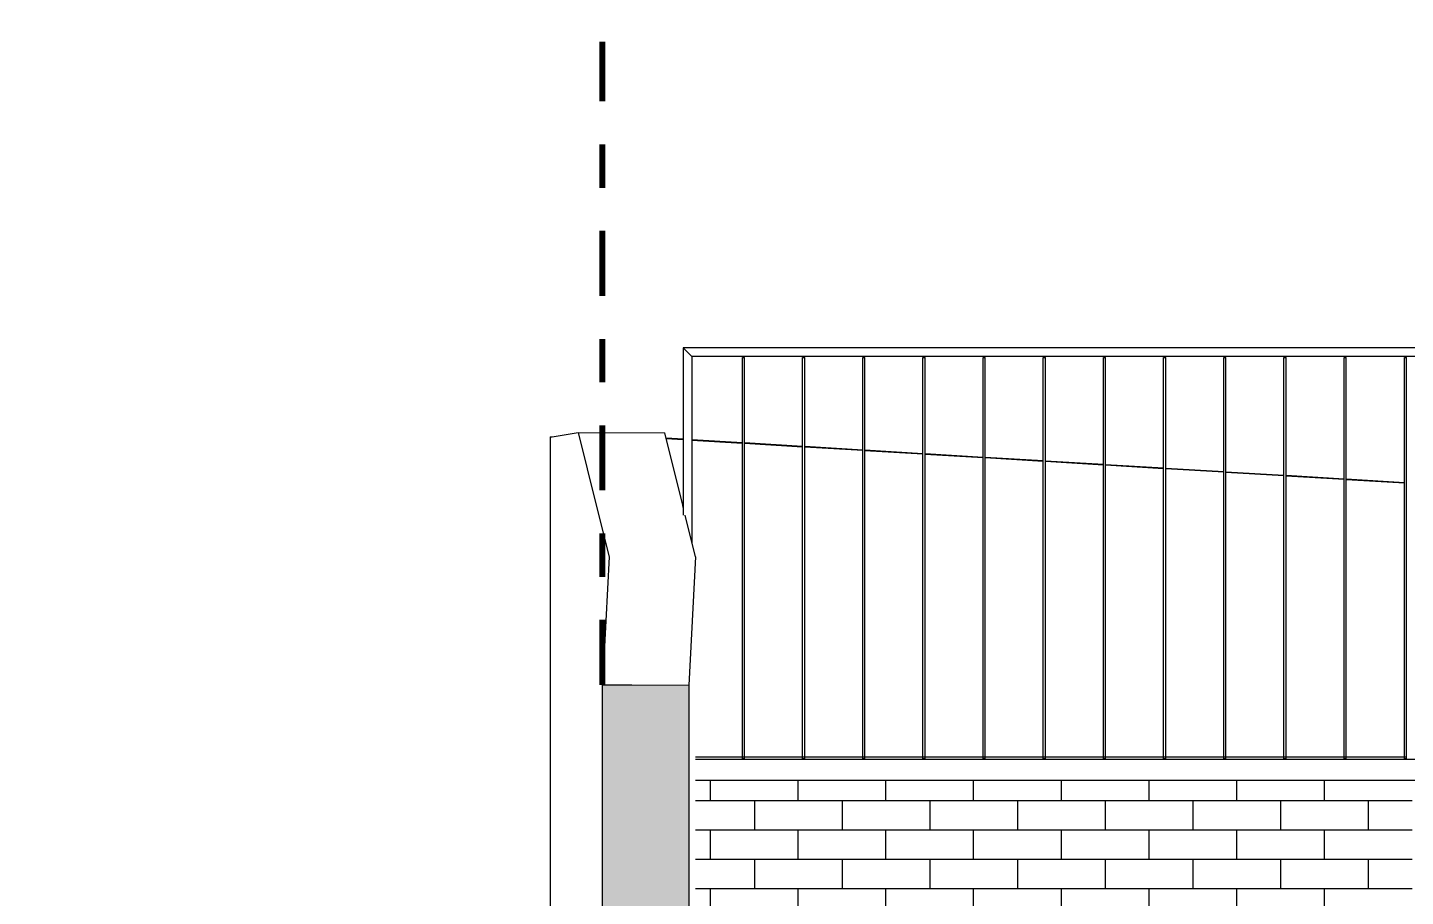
# Model space of a CAD drawing. Header units: metres. Extents: x -111189 to -108577, y -72951 to -72647.
# Drawn here: x -108990.901 to -108987.712, y -72944.997 to -72942.986 of the extents above; entities that cross this region are included whole.
import ezdxf

# ---------------------------------------------------------------- set-up
doc = ezdxf.new("R2010")
doc.units = ezdxf.units.M
doc.header["$MEASUREMENT"] = 0
doc.linetypes.add('Dot & Dashed Smaller', pattern=[0.36, 0.15, -0.09, 0.03, -0.09])
for name, color, linetype in [('00 - DESENHO 2D', 7, 'Continuous'), ('06 - ESCADAS _ GUARDAS', 7, 'Continuous'), ('07 - MUROS', 7, 'Continuous'), ('12 - COTAS GERAIS', 7, 'Continuous')]:
    doc.layers.add(name, color=color, linetype=linetype)
doc.styles.add('ESTILO_GERADO_7', font='')
doc.styles.get('ESTILO_GERADO_7').set_extended_font_data('Helvetica')
doc.dimstyles.new('ESTILO_GERADO__5', dxfattribs={"dimtxt": 0.15, "dimasz": 0.114, "dimexe": 0.18, "dimexo": 0.0625, "dimgap": 0, "dimtad": 1, "dimzin": 0, "dimdsep": 46, "dimtxsty": 'ESTILO_GERADO_7', "dimblk": 'ARROWHEAD_2', "dimblk1": 'ARROWHEAD_2', "dimblk2": 'ARROWHEAD_2', "dimcen": 0.09, "dimse1": 1, "dimse2": 1, "dimclrd": 7, "dimclre": 7, "dimclrt": 7, "dimadec": 0, "dimazin": 0, "dimtfac": 1, "dimtdec": 4, "dimtmove": 0, "dimatfit": 3, "dimfxl": 1, "dimtolj": 1, "dimtzin": 0, "dimarcsym": 0})

# ---------------------------------------------------------------- blocks, each defined once
blk = doc.blocks.new('Corte Elem_69_1', base_point=(-108818.3944, -72944.7073))
at = {"layer": '07 - MUROS', "linetype": 'Continuous', "lineweight": 13}
blk.add_hatch(color=251, dxfattribs=at).paths.add_polyline_path([(-108989.3709, -72948.2073), (-108989.3709, -72944.5078), (-108989.5026, -72944.507), (-108989.5706, -72944.507), (-108989.5706, -72948.2073)])
at = {"layer": '07 - MUROS', "color": 251, "linetype": 'Continuous', "lineweight": 13}
for p, q in [((-108989.6916, -72943.9333), (-108989.687, -72943.9333)), ((-108989.6916, -72943.9333), (-108989.6916, -72948.2073)), ((-108989.687, -72943.9333), (-108989.6266, -72943.9232)), ((-108989.6266, -72943.9232), (-108989.5848, -72944.0911)), ((-108989.6266, -72943.9232), (-108989.4263, -72943.9237)), ((-108989.3847, -72944.0917), (-108989.4263, -72943.9237)), ((-108989.3835, -72943.9388), (-108989.4231, -72943.9364)), ((-108989.4229, -72943.9371), (-108989.3835, -72943.9395)), ((-108989.2467, -72943.9471), (-108989.3635, -72943.94)), ((-108989.3635, -72943.9407), (-108989.2467, -72943.9477)), ((-108989.1074, -72943.9555), (-108989.2417, -72943.9474)), ((-108989.2417, -72943.948), (-108989.1074, -72943.9561)), ((-108988.9681, -72943.9639), (-108989.1024, -72943.9558)), ((-108989.1024, -72943.9564), (-108988.9681, -72943.9644)), ((-108988.8288, -72943.9723), (-108988.9631, -72943.9642)), ((-108988.9631, -72943.9647), (-108988.8288, -72943.9728)), ((-108988.6895, -72943.9807), (-108988.8238, -72943.9726)), ((-108988.8238, -72943.9731), (-108988.6895, -72943.9811)), ((-108988.5502, -72943.9891), (-108988.6845, -72943.981)), ((-108988.6845, -72943.9814), (-108988.5502, -72943.9895)), ((-108988.4109, -72943.9975), (-108988.5452, -72943.9894)), ((-108988.5452, -72943.9898), (-108988.4109, -72943.9978)), ((-108988.2717, -72944.0059), (-108988.4059, -72943.9978)), ((-108988.4059, -72943.9981), (-108988.2717, -72944.0062)), ((-108988.1324, -72944.0144), (-108988.2667, -72944.0062)), ((-108988.2667, -72944.0065), (-108988.1324, -72944.0145)), ((-108987.9931, -72944.0228), (-108988.1274, -72944.0147)), ((-108988.1274, -72944.0148), (-108987.9931, -72944.0229)), ((-108987.8538, -72944.0312), (-108987.9881, -72944.0231)), ((-108987.9881, -72944.0232), (-108987.8538, -72944.0313)), ((-108987.7145, -72944.0396), (-108987.8488, -72944.0315)), ((-108987.8488, -72944.0316), (-108987.7145, -72944.0396))]:
    blk.add_line(p, q, dxfattribs=at)
at = {"layer": '07 - MUROS', "color": 7, "linetype": 'Continuous', "lineweight": 13}
for p, q in [((-108989.5848, -72944.0911), (-108989.5549, -72944.2112)), ((-108989.3835, -72944.0968), (-108989.3847, -72944.0917)), ((-108989.3552, -72944.2112), (-108989.379, -72944.1148)), ((-108989.5549, -72944.2112), (-108989.5706, -72944.507)), ((-108989.3552, -72944.2112), (-108989.3709, -72944.5078))]:
    blk.add_line(p, q, dxfattribs=at)
at = {"layer": '07 - MUROS', "color": 7, "linetype": 'Continuous', "lineweight": 20}
for p, q in [((-108989.5706, -72948.2073), (-108989.5706, -72944.507)), ((-108989.5706, -72944.507), (-108989.5026, -72944.507)), ((-108989.5026, -72944.507), (-108989.3709, -72944.5078)), ((-108989.3709, -72944.5078), (-108989.3709, -72947.4273))]:
    blk.add_line(p, q, dxfattribs=at)
blk = doc.blocks.new('*X567', base_point=(-108818.3944, -72944.7073))
at = {"color": 254, "linetype": 'Continuous', "lineweight": 13}
for p, q in [((-108989.3204, -72944.7753), (-108989.3204, -72944.7273)), ((-108989.1174, -72944.7753), (-108989.1174, -72944.7273)), ((-108988.9144, -72944.7753), (-108988.9144, -72944.7273)), ((-108988.7114, -72944.7753), (-108988.7114, -72944.7273)), ((-108988.5084, -72944.7753), (-108988.5084, -72944.7273)), ((-108988.3054, -72944.7753), (-108988.3054, -72944.7273)), ((-108988.1024, -72944.7753), (-108988.1024, -72944.7273)), ((-108987.8994, -72944.7753), (-108987.8994, -72944.7273)), ((-108989.3204, -72944.7753), (-108989.3552, -72944.7753)), ((-108989.1174, -72944.7753), (-108989.3204, -72944.7753)), ((-108989.2189, -72944.7753), (-108989.2189, -72944.8433)), ((-108988.9144, -72944.7753), (-108989.1174, -72944.7753)), ((-108989.0159, -72944.7753), (-108989.0159, -72944.8433)), ((-108988.7114, -72944.7753), (-108988.9144, -72944.7753)), ((-108988.8129, -72944.7753), (-108988.8129, -72944.8433)), ((-108988.5084, -72944.7753), (-108988.7114, -72944.7753)), ((-108988.6099, -72944.7753), (-108988.6099, -72944.8433)), ((-108988.3054, -72944.7753), (-108988.5084, -72944.7753)), ((-108988.4069, -72944.7753), (-108988.4069, -72944.8433)), ((-108988.1024, -72944.7753), (-108988.3054, -72944.7753)), ((-108988.2039, -72944.7753), (-108988.2039, -72944.8433)), ((-108987.8994, -72944.7753), (-108988.1024, -72944.7753)), ((-108988.0009, -72944.7753), (-108988.0009, -72944.8433)), ((-108987.6964, -72944.7753), (-108987.8994, -72944.7753)), ((-108987.7979, -72944.7753), (-108987.7979, -72944.8433)), ((-108989.3204, -72944.8433), (-108989.3552, -72944.8433)), ((-108989.1174, -72944.8433), (-108989.3204, -72944.8433)), ((-108989.3204, -72944.9113), (-108989.3204, -72944.8433)), ((-108988.9144, -72944.8433), (-108989.1174, -72944.8433)), ((-108989.1174, -72944.9113), (-108989.1174, -72944.8433)), ((-108988.7114, -72944.8433), (-108988.9144, -72944.8433)), ((-108988.9144, -72944.9113), (-108988.9144, -72944.8433)), ((-108988.5084, -72944.8433), (-108988.7114, -72944.8433)), ((-108988.7114, -72944.9113), (-108988.7114, -72944.8433)), ((-108988.3054, -72944.8433), (-108988.5084, -72944.8433)), ((-108988.5084, -72944.9113), (-108988.5084, -72944.8433)), ((-108988.1024, -72944.8433), (-108988.3054, -72944.8433)), ((-108988.3054, -72944.9113), (-108988.3054, -72944.8433)), ((-108987.8994, -72944.8433), (-108988.1024, -72944.8433)), ((-108988.1024, -72944.9113), (-108988.1024, -72944.8433)), ((-108987.6964, -72944.8433), (-108987.8994, -72944.8433)), ((-108987.8994, -72944.9113), (-108987.8994, -72944.8433)), ((-108989.3204, -72944.9113), (-108989.3552, -72944.9113)), ((-108989.1174, -72944.9113), (-108989.3204, -72944.9113)), ((-108989.2189, -72944.9113), (-108989.2189, -72944.9793)), ((-108988.9144, -72944.9113), (-108989.1174, -72944.9113)), ((-108989.0159, -72944.9113), (-108989.0159, -72944.9793)), ((-108988.7114, -72944.9113), (-108988.9144, -72944.9113)), ((-108988.8129, -72944.9113), (-108988.8129, -72944.9793)), ((-108988.5084, -72944.9113), (-108988.7114, -72944.9113)), ((-108988.6099, -72944.9113), (-108988.6099, -72944.9793)), ((-108988.3054, -72944.9113), (-108988.5084, -72944.9113)), ((-108988.4069, -72944.9113), (-108988.4069, -72944.9793)), ((-108988.1024, -72944.9113), (-108988.3054, -72944.9113)), ((-108988.2039, -72944.9113), (-108988.2039, -72944.9793)), ((-108987.8994, -72944.9113), (-108988.1024, -72944.9113)), ((-108988.0009, -72944.9113), (-108988.0009, -72944.9793)), ((-108987.6964, -72944.9113), (-108987.8994, -72944.9113)), ((-108987.7979, -72944.9113), (-108987.7979, -72944.9793)), ((-108989.3204, -72944.9793), (-108989.3552, -72944.9793)), ((-108989.1174, -72944.9793), (-108989.3204, -72944.9793)), ((-108989.3204, -72945.0473), (-108989.3204, -72944.9793)), ((-108988.9144, -72944.9793), (-108989.1174, -72944.9793)), ((-108989.1174, -72945.0473), (-108989.1174, -72944.9793)), ((-108988.7114, -72944.9793), (-108988.9144, -72944.9793)), ((-108988.9144, -72945.0473), (-108988.9144, -72944.9793)), ((-108988.5084, -72944.9793), (-108988.7114, -72944.9793)), ((-108988.7114, -72945.0473), (-108988.7114, -72944.9793)), ((-108988.3054, -72944.9793), (-108988.5084, -72944.9793)), ((-108988.5084, -72945.0473), (-108988.5084, -72944.9793)), ((-108988.1024, -72944.9793), (-108988.3054, -72944.9793)), ((-108988.3054, -72945.0473), (-108988.3054, -72944.9793)), ((-108987.8994, -72944.9793), (-108988.1024, -72944.9793)), ((-108988.1024, -72945.0473), (-108988.1024, -72944.9793)), ((-108987.6964, -72944.9793), (-108987.8994, -72944.9793)), ((-108987.8994, -72945.0473), (-108987.8994, -72944.9793))]:
    blk.add_line(p, q, dxfattribs=at)
blk = doc.blocks.new('Corte Elem_81_1', base_point=(-108818.3944, -72944.7073))
at = {"color": 7, "linetype": 'Continuous', "lineweight": 13}
blk.add_line((-108989.3552, -72944.7273), (-108986.0905, -72944.7273), dxfattribs=at)
at = {"lineweight": 0}
blk.add_blockref('*X567', (-108818.3944, -72944.7073), dxfattribs=at)
blk = doc.blocks.new('Corte Elem_89_1', base_point=(-108818.3944, -72944.7073))
at = {"layer": '06 - ESCADAS _ GUARDAS', "color": 7, "linetype": 'Continuous', "lineweight": 13}
for p, q in [((-108989.3835, -72943.7273), (-108989.3835, -72944.1147)), ((-108989.3635, -72943.7473), (-108989.3635, -72944.1777))]:
    blk.add_line(p, q, dxfattribs=at)
blk = doc.blocks.new('Corte Elem_90_1', base_point=(-108818.3944, -72944.7073))
at = {"layer": '06 - ESCADAS _ GUARDAS', "color": 7, "linetype": 'Continuous', "lineweight": 13}
for p, q in [((-108989.3635, -72943.7473), (-108989.3835, -72943.7273)), ((-108986.0905, -72943.7273), (-108989.3835, -72943.7273)), ((-108986.0905, -72943.7473), (-108989.3635, -72943.7473))]:
    blk.add_line(p, q, dxfattribs=at)
blk = doc.blocks.new('Corte Elem_91_1', base_point=(-108818.3944, -72944.7073))
at = {"layer": '06 - ESCADAS _ GUARDAS', "color": 7, "linetype": 'Continuous', "lineweight": 13}
for p, q in [((-108989.2467, -72944.6748), (-108989.3552, -72944.6748)), ((-108986.0905, -72944.6798), (-108989.3552, -72944.6798)), ((-108989.2417, -72944.6748), (-108989.2467, -72944.6748)), ((-108989.1074, -72944.6748), (-108989.2417, -72944.6748)), ((-108989.1024, -72944.6748), (-108989.1074, -72944.6748)), ((-108988.9681, -72944.6748), (-108989.1024, -72944.6748)), ((-108988.9631, -72944.6748), (-108988.9681, -72944.6748)), ((-108988.8288, -72944.6748), (-108988.9631, -72944.6748)), ((-108988.8238, -72944.6748), (-108988.8288, -72944.6748)), ((-108988.6895, -72944.6748), (-108988.8238, -72944.6748)), ((-108988.6845, -72944.6748), (-108988.6895, -72944.6748)), ((-108988.5502, -72944.6748), (-108988.6845, -72944.6748)), ((-108988.5452, -72944.6748), (-108988.5502, -72944.6748)), ((-108988.4109, -72944.6748), (-108988.5452, -72944.6748)), ((-108988.4059, -72944.6748), (-108988.4109, -72944.6748)), ((-108988.2717, -72944.6748), (-108988.4059, -72944.6748)), ((-108988.2667, -72944.6748), (-108988.2717, -72944.6748)), ((-108988.1324, -72944.6748), (-108988.2667, -72944.6748)), ((-108988.1274, -72944.6748), (-108988.1324, -72944.6748)), ((-108987.9931, -72944.6748), (-108988.1274, -72944.6748)), ((-108987.9881, -72944.6748), (-108987.9931, -72944.6748)), ((-108987.8538, -72944.6748), (-108987.9881, -72944.6748)), ((-108987.8488, -72944.6748), (-108987.8538, -72944.6748)), ((-108987.7145, -72944.6748), (-108987.8488, -72944.6748)), ((-108987.7095, -72944.6748), (-108987.7145, -72944.6748))]:
    blk.add_line(p, q, dxfattribs=at)
blk = doc.blocks.new('Corte Elem_108_1', base_point=(-108818.3944, -72944.7073))
at = {"layer": '06 - ESCADAS _ GUARDAS', "color": 7, "linetype": 'Continuous', "lineweight": 13}
for p, q in [((-108987.7145, -72943.7498), (-108987.7095, -72943.7498)), ((-108987.7145, -72944.6748), (-108987.7145, -72943.7498)), ((-108987.7095, -72944.6748), (-108987.7095, -72943.7498)), ((-108987.7145, -72944.6773), (-108987.7145, -72944.6748)), ((-108987.7145, -72944.6773), (-108987.7095, -72944.6773)), ((-108987.7095, -72944.6773), (-108987.7095, -72944.6748))]:
    blk.add_line(p, q, dxfattribs=at)
blk = doc.blocks.new('Corte Elem_109_1', base_point=(-108818.3944, -72944.7073))
at = {"layer": '06 - ESCADAS _ GUARDAS', "color": 7, "linetype": 'Continuous', "lineweight": 13}
for p, q in [((-108987.8538, -72943.7498), (-108987.8488, -72943.7498)), ((-108987.8538, -72944.6748), (-108987.8538, -72943.7498)), ((-108987.8488, -72944.6748), (-108987.8488, -72943.7498)), ((-108987.8538, -72944.6773), (-108987.8538, -72944.6748)), ((-108987.8538, -72944.6773), (-108987.8488, -72944.6773)), ((-108987.8488, -72944.6773), (-108987.8488, -72944.6748))]:
    blk.add_line(p, q, dxfattribs=at)
blk = doc.blocks.new('Corte Elem_110_1', base_point=(-108818.3944, -72944.7073))
at = {"layer": '06 - ESCADAS _ GUARDAS', "color": 7, "linetype": 'Continuous', "lineweight": 13}
for p, q in [((-108987.9931, -72943.7498), (-108987.9881, -72943.7498)), ((-108987.9931, -72944.6748), (-108987.9931, -72943.7498)), ((-108987.9881, -72944.6748), (-108987.9881, -72943.7498)), ((-108987.9931, -72944.6773), (-108987.9931, -72944.6748)), ((-108987.9931, -72944.6773), (-108987.9881, -72944.6773)), ((-108987.9881, -72944.6773), (-108987.9881, -72944.6748))]:
    blk.add_line(p, q, dxfattribs=at)
blk = doc.blocks.new('Corte Elem_111_1', base_point=(-108818.3944, -72944.7073))
at = {"layer": '06 - ESCADAS _ GUARDAS', "color": 7, "linetype": 'Continuous', "lineweight": 13}
for p, q in [((-108988.1324, -72943.7498), (-108988.1274, -72943.7498)), ((-108988.1324, -72944.6748), (-108988.1324, -72943.7498)), ((-108988.1274, -72944.6748), (-108988.1274, -72943.7498)), ((-108988.1324, -72944.6773), (-108988.1324, -72944.6748)), ((-108988.1324, -72944.6773), (-108988.1274, -72944.6773)), ((-108988.1274, -72944.6773), (-108988.1274, -72944.6748))]:
    blk.add_line(p, q, dxfattribs=at)
blk = doc.blocks.new('Corte Elem_112_1', base_point=(-108818.3944, -72944.7073))
at = {"layer": '06 - ESCADAS _ GUARDAS', "color": 7, "linetype": 'Continuous', "lineweight": 13}
for p, q in [((-108988.2717, -72943.7498), (-108988.2667, -72943.7498)), ((-108988.2717, -72944.6748), (-108988.2717, -72943.7498)), ((-108988.2667, -72944.6748), (-108988.2667, -72943.7498)), ((-108988.2717, -72944.6773), (-108988.2717, -72944.6748)), ((-108988.2717, -72944.6773), (-108988.2667, -72944.6773)), ((-108988.2667, -72944.6773), (-108988.2667, -72944.6748))]:
    blk.add_line(p, q, dxfattribs=at)
blk = doc.blocks.new('Corte Elem_113_1', base_point=(-108818.3944, -72944.7073))
at = {"layer": '06 - ESCADAS _ GUARDAS', "color": 7, "linetype": 'Continuous', "lineweight": 13}
for p, q in [((-108988.4109, -72943.7498), (-108988.4059, -72943.7498)), ((-108988.4109, -72944.6748), (-108988.4109, -72943.7498)), ((-108988.4059, -72944.6748), (-108988.4059, -72943.7498)), ((-108988.4109, -72944.6773), (-108988.4109, -72944.6748)), ((-108988.4109, -72944.6773), (-108988.4059, -72944.6773)), ((-108988.4059, -72944.6773), (-108988.4059, -72944.6748))]:
    blk.add_line(p, q, dxfattribs=at)
blk = doc.blocks.new('Corte Elem_114_1', base_point=(-108818.3944, -72944.7073))
at = {"layer": '06 - ESCADAS _ GUARDAS', "color": 7, "linetype": 'Continuous', "lineweight": 13}
for p, q in [((-108988.5502, -72943.7498), (-108988.5452, -72943.7498)), ((-108988.5502, -72944.6748), (-108988.5502, -72943.7498)), ((-108988.5452, -72944.6748), (-108988.5452, -72943.7498)), ((-108988.5502, -72944.6773), (-108988.5502, -72944.6748)), ((-108988.5502, -72944.6773), (-108988.5452, -72944.6773)), ((-108988.5452, -72944.6773), (-108988.5452, -72944.6748))]:
    blk.add_line(p, q, dxfattribs=at)
blk = doc.blocks.new('Corte Elem_115_1', base_point=(-108818.3944, -72944.7073))
at = {"layer": '06 - ESCADAS _ GUARDAS', "color": 7, "linetype": 'Continuous', "lineweight": 13}
for p, q in [((-108988.6895, -72943.7498), (-108988.6845, -72943.7498)), ((-108988.6895, -72944.6748), (-108988.6895, -72943.7498)), ((-108988.6845, -72944.6748), (-108988.6845, -72943.7498)), ((-108988.6895, -72944.6773), (-108988.6895, -72944.6748)), ((-108988.6895, -72944.6773), (-108988.6845, -72944.6773)), ((-108988.6845, -72944.6773), (-108988.6845, -72944.6748))]:
    blk.add_line(p, q, dxfattribs=at)
blk = doc.blocks.new('Corte Elem_116_1', base_point=(-108818.3944, -72944.7073))
at = {"layer": '06 - ESCADAS _ GUARDAS', "color": 7, "linetype": 'Continuous', "lineweight": 13}
for p, q in [((-108988.8288, -72943.7498), (-108988.8238, -72943.7498)), ((-108988.8288, -72944.6748), (-108988.8288, -72943.7498)), ((-108988.8238, -72944.6748), (-108988.8238, -72943.7498)), ((-108988.8288, -72944.6773), (-108988.8288, -72944.6748)), ((-108988.8288, -72944.6773), (-108988.8238, -72944.6773)), ((-108988.8238, -72944.6773), (-108988.8238, -72944.6748))]:
    blk.add_line(p, q, dxfattribs=at)
blk = doc.blocks.new('Corte Elem_117_1', base_point=(-108818.3944, -72944.7073))
at = {"layer": '06 - ESCADAS _ GUARDAS', "color": 7, "linetype": 'Continuous', "lineweight": 13}
for p, q in [((-108988.9681, -72943.7498), (-108988.9631, -72943.7498)), ((-108988.9681, -72944.6748), (-108988.9681, -72943.7498)), ((-108988.9631, -72944.6748), (-108988.9631, -72943.7498)), ((-108988.9681, -72944.6773), (-108988.9681, -72944.6748)), ((-108988.9681, -72944.6773), (-108988.9631, -72944.6773)), ((-108988.9631, -72944.6773), (-108988.9631, -72944.6748))]:
    blk.add_line(p, q, dxfattribs=at)
blk = doc.blocks.new('Corte Elem_118_1', base_point=(-108818.3944, -72944.7073))
at = {"layer": '06 - ESCADAS _ GUARDAS', "color": 7, "linetype": 'Continuous', "lineweight": 13}
for p, q in [((-108989.1074, -72943.7498), (-108989.1024, -72943.7498)), ((-108989.1074, -72944.6748), (-108989.1074, -72943.7498)), ((-108989.1024, -72944.6748), (-108989.1024, -72943.7498)), ((-108989.1074, -72944.6773), (-108989.1074, -72944.6748)), ((-108989.1074, -72944.6773), (-108989.1024, -72944.6773)), ((-108989.1024, -72944.6773), (-108989.1024, -72944.6748))]:
    blk.add_line(p, q, dxfattribs=at)
blk = doc.blocks.new('Corte Elem_119_1', base_point=(-108818.3944, -72944.7073))
at = {"layer": '06 - ESCADAS _ GUARDAS', "color": 7, "linetype": 'Continuous', "lineweight": 13}
for p, q in [((-108989.2467, -72943.7498), (-108989.2417, -72943.7498)), ((-108989.2467, -72944.6748), (-108989.2467, -72943.7498)), ((-108989.2417, -72944.6748), (-108989.2417, -72943.7498)), ((-108989.2467, -72944.6773), (-108989.2467, -72944.6748)), ((-108989.2467, -72944.6773), (-108989.2417, -72944.6773)), ((-108989.2417, -72944.6773), (-108989.2417, -72944.6748))]:
    blk.add_line(p, q, dxfattribs=at)
blk = doc.blocks.new('*D685', base_point=(-108818.3944, -72944.7073))
at = {"layer": '12 - COTAS GERAIS', "color": 7, "linetype": 'Continuous', "lineweight": 5, "transparency": 16777216}
for p, q in [((-108977.5241, -72941.7506), (-108977.6741, -72941.664)), ((-108977.4866, -72941.7073), (-108977.7116, -72941.7073)), ((-108977.5991, -72944.7073), (-108977.5991, -72941.7073)), ((-108977.6741, -72944.664), (-108977.5241, -72944.7506)), ((-108977.4866, -72944.7073), (-108977.7116, -72944.7073)), ((-108977.5991, -72944.7807), (-108977.5991, -72944.7073))]:
    blk.add_line(p, q, dxfattribs=at)
at = {"layer": '12 - COTAS GERAIS', "color": 7, "lineweight": 5, "transparency": 16777216, "insert": (-108977.6291, -72943.4134), "char_height": 0.15, "attachment_point": 7, "rotation": 90, "style": 'ESTILO_GERADO_7'}
blk.add_mtext('\\A1;{\\pql;\\fHelvetica|b0|i0|c0|p0;\\W1.000000;3,00}', dxfattribs=at)
blk = doc.blocks.new('ARROWHEAD_2')
at = {"color": 0, "linetype": 'Continuous', "lineweight": 0}
for p, q in [((-0.378, -0.655), (0.378, 0.655)), ((0, 0), (-1, 0))]:
    blk.add_line(p, q, dxfattribs=at)
blk = doc.blocks.new('*D691', base_point=(-108818.3944, -72944.7073))
at = {"layer": '12 - COTAS GERAIS', "color": 7, "linetype": 'Continuous', "lineweight": 5, "transparency": 16777216}
for p, q in [((-108981.4061, -72941.664), (-108981.2561, -72941.7506)), ((-108981.2186, -72941.7073), (-108981.4436, -72941.7073)), ((-108981.3311, -72944.7073), (-108981.3311, -72941.7073)), ((-108981.4061, -72944.664), (-108981.2561, -72944.7506)), ((-108981.2186, -72944.7073), (-108981.4436, -72944.7073)), ((-108981.3311, -72944.7807), (-108981.3311, -72944.7073))]:
    blk.add_line(p, q, dxfattribs=at)
at = {"layer": '12 - COTAS GERAIS', "color": 7, "lineweight": 5, "transparency": 16777216, "char_height": 0.15, "attachment_point": 7, "rotation": 90, "style": 'ESTILO_GERADO_7'}
for s, insert in [('\\A1;{\\pql;\\fHelvetica|b0|i0|c0|p0;\\W1.000000;0,35}', (-108981.3611, -72942.1628)), ('\\A1;{\\pql;\\fHelvetica|b0|i0|c0|p0;\\W1.000000;3,00}', (-108981.3611, -72943.4134))]:
    blk.add_mtext(s, dxfattribs=dict(at, insert=insert))

msp = doc.modelspace()

# ---------------------------------------------------------------- linework, layer by layer
at = {"layer": '00 - DESENHO 2D', "color": 1, "linetype": 'Dot & Dashed Smaller', "lineweight": 80}
msp.add_line((-108989.5706, -72944.507), (-108989.5706, -72943.0197), dxfattribs=at)

# ---------------------------------------------------------------- block references
at = {"lineweight": 0}
msp.add_blockref('Corte Elem_81_1', (-108818.3944, -72944.7073), dxfattribs=at)
at = {"layer": '06 - ESCADAS _ GUARDAS', "lineweight": 0}
for name in ['Corte Elem_89_1', 'Corte Elem_90_1', 'Corte Elem_119_1', 'Corte Elem_118_1', 'Corte Elem_117_1', 'Corte Elem_116_1', 'Corte Elem_115_1', 'Corte Elem_114_1', 'Corte Elem_113_1', 'Corte Elem_112_1', 'Corte Elem_111_1', 'Corte Elem_110_1', 'Corte Elem_109_1', 'Corte Elem_108_1', 'Corte Elem_91_1']:
    msp.add_blockref(name, (-108818.3944, -72944.7073), dxfattribs=at)
at = {"layer": '07 - MUROS', "lineweight": 0}
msp.add_blockref('Corte Elem_69_1', (-108818.3944, -72944.7073), dxfattribs=at)

# ---------------------------------------------------------------- dimensions: what is measured, and where the dimension line sits
at = {"layer": '12 - COTAS GERAIS', "color": 7, "linetype": 'Continuous', "lineweight": 5}
for base, picture, middle in [((-108977.5991, -72941.7073), '*D685', (-108977.7041, -72943.2192)), ((-108981.3311, -72941.7073), '*D691', (-108981.4361, -72943.2192))]:
    dim = msp.add_linear_dim(base=base, p1=(-108990.901, -72944.7073), p2=(-108979.6155, -72941.7073), angle=90, dimstyle='ESTILO_GERADO__5', dxfattribs=at)
    dim.commit()
    dim.dimension.update_dxf_attribs({"geometry": picture, "text_midpoint": middle, "dimtype": 160, "text_rotation": 90})

doc.saveas('drawing.dxf')
